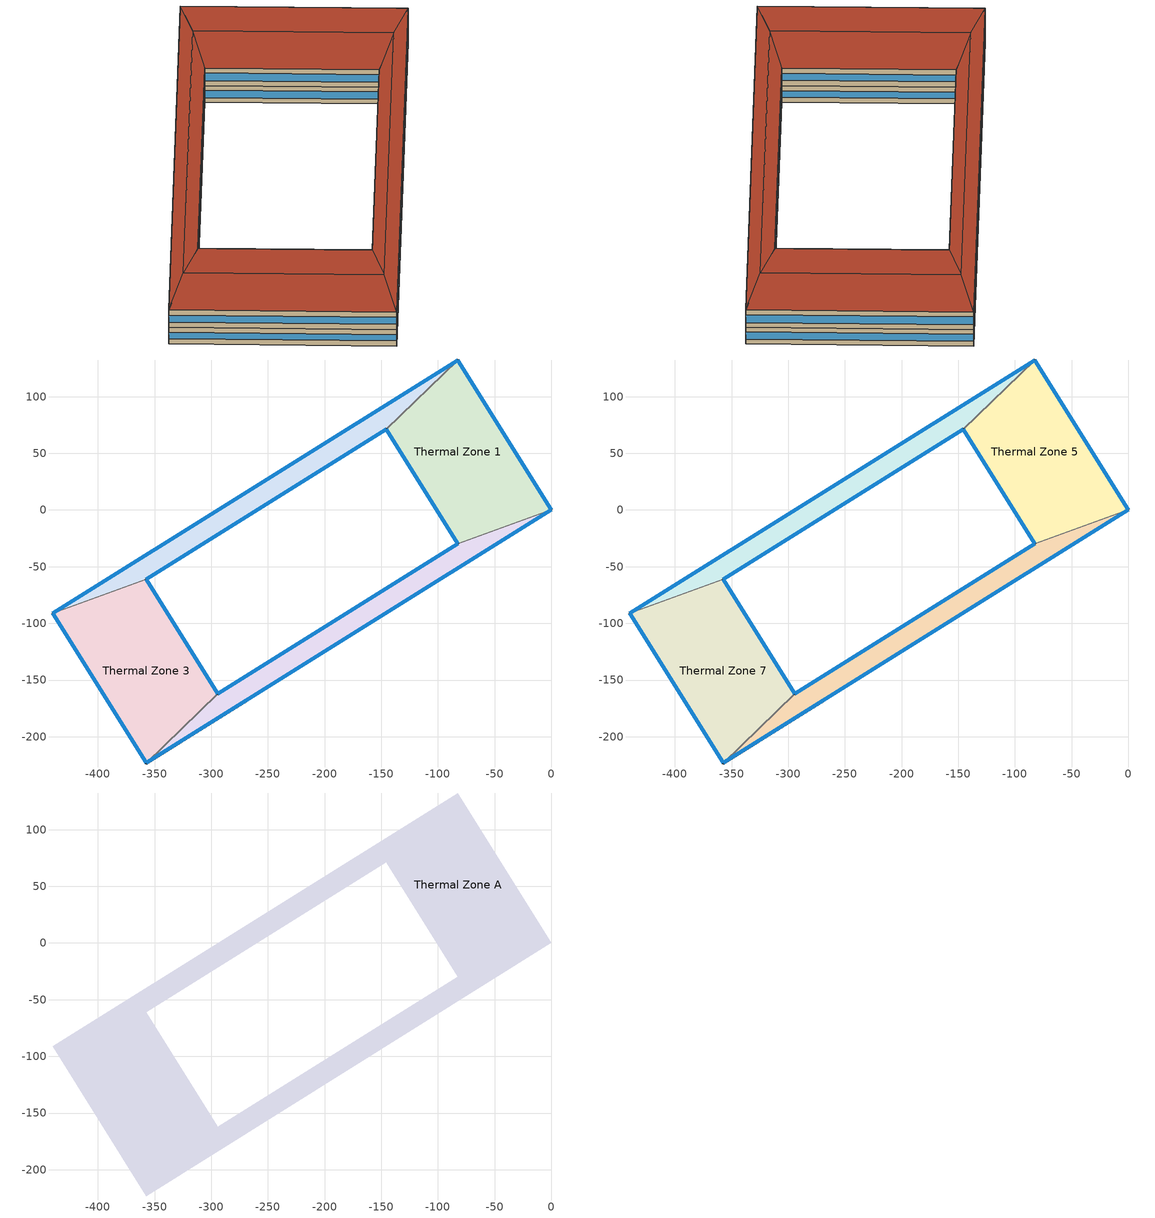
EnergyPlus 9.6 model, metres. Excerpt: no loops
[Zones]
Thermal Zone 1
 floor ground (ExtSlabCarpet): 0,0 -82.37,-29.93 -145.68,71.39 -82.67,132.3 z0
 wall outside (Ext Wall): -145.68,71.39 -82.37,-29.93 / 0,0 -82.67,132.3 z0:12.99
 wall to Thermal Zone 4 (Interior Wall): -82.37,-29.93 0,0 z0:12.99
 wall to Thermal Zone 2 (Interior Wall): -82.67,132.3 -145.68,71.39 z0:12.99
 window (Ext Window): -145.67,71.38 -82.37,-29.92 / -0.01,0.01 -82.67,132.3 z3.57:9.42
Thermal Zone 2
 floor ground (ExtSlabCarpet): -145.68,71.39 -357.46,-60.95 -439.83,-90.87 -82.67,132.3 z0
 wall outside (Ext Wall): -357.46,-60.95 -145.68,71.39 / -82.67,132.3 -439.83,-90.87 z0:12.99
 wall to Thermal Zone 3 (Interior Wall): -439.83,-90.87 -357.46,-60.95 z0:12.99
 window (Ext Window): -357.45,-60.94 -145.69,71.39 / -82.68,132.3 -439.82,-90.87 z3.38:9.61
Thermal Zone 3
 floor ground (ExtSlabCarpet): -294.15,-162.26 -357.16,-223.18 -439.83,-90.87 -357.46,-60.95 z0
 wall outside (Ext Wall): -439.83,-90.87 -357.16,-223.18 / -294.15,-162.26 -357.46,-60.95 z0:12.99
 wall to Thermal Zone 4 (Interior Wall): -357.16,-223.18 -294.15,-162.26 z0:12.99
 window (Ext Window): -439.82,-90.88 -357.16,-223.17 / -294.16,-162.25 -357.46,-60.95 z3.96:9.03
Thermal Zone 4
 floor ground (ExtSlabCarpet): -357.16,-223.18 -294.15,-162.26 -82.37,-29.93 0,0 z0
 wall outside (Ext Wall): -82.37,-29.93 -294.15,-162.26 / -357.16,-223.18 0,0 z0:12.99
 window (Ext Window): -82.38,-29.93 -294.14,-162.26 / -357.15,-223.17 -0.01,-0.01 z1.17:11.82
Thermal Zone 5
 floor to Thermal Zone 1 (Interior Floor): 0,0 -82.37,-29.93 -145.68,71.39 -82.67,132.3 z12.99
 wall outside (Ext Wall): -145.68,71.39 -82.37,-29.93 / 0,0 -82.67,132.3 z12.99:26.73
 wall to Thermal Zone 8 (Interior Wall): -82.37,-29.93 0,0 z12.99:26.73
 wall to Thermal Zone 6 (Interior Wall): -82.67,132.3 -145.68,71.39 z12.99:26.73
 window (Ext Window): -145.67,71.38 -82.37,-29.92 / -0.01,0.01 -82.67,132.3 z16.77:22.95
Thermal Zone 6
 floor to Thermal Zone 2 (Interior Floor): -145.68,71.39 -357.46,-60.95 -439.83,-90.87 -82.67,132.3 z12.99
 wall outside (Ext Wall): -357.46,-60.95 -145.68,71.39 / -82.67,132.3 -439.83,-90.87 z12.99:26.73
 wall to Thermal Zone 7 (Interior Wall): -439.83,-90.87 -357.46,-60.95 z12.99:26.73
 window (Ext Window): -357.45,-60.94 -145.69,71.39 / -82.68,132.3 -439.82,-90.87 z16.56:23.16
Thermal Zone 7
 floor to Thermal Zone 3 (Interior Floor): -294.15,-162.26 -357.16,-223.18 -439.83,-90.87 -357.46,-60.95 z12.99
 wall outside (Ext Wall): -439.83,-90.87 -357.16,-223.18 / -294.15,-162.26 -357.46,-60.95 z12.99:26.73
 wall to Thermal Zone 8 (Interior Wall): -357.16,-223.18 -294.15,-162.26 z12.99:26.73
 window (Ext Window): -439.82,-90.88 -357.16,-223.17 / -294.16,-162.25 -357.46,-60.95 z17.18:22.54
Thermal Zone 8
 floor to Thermal Zone 4 (Interior Floor): -357.16,-223.18 -294.15,-162.26 -82.37,-29.93 0,0 z12.99
 wall outside (Ext Wall): -82.37,-29.93 -294.15,-162.26 / -357.16,-223.18 0,0 z12.99:26.73
 window (Ext Window): -82.38,-29.93 -294.14,-162.26 / -357.15,-223.17 -0.01,-0.01 z14.23:25.49
Thermal Zone A
 floor to Thermal Zone 5 (Interior Floor): 0,0 -82.37,-29.93 -145.68,71.39 -82.67,132.3 z26.73
 floor to Thermal Zone 6 (Interior Floor): -145.68,71.39 -357.46,-60.95 -439.83,-90.87 -82.67,132.3 z26.73
 floor to Thermal Zone 7 (Interior Floor): -294.15,-162.26 -357.16,-223.18 -439.83,-90.87 -357.46,-60.95 z26.73
 floor to Thermal Zone 8 (Interior Floor): -357.16,-223.18 -294.15,-162.26 -82.37,-29.93 0,0 z26.73
 roof outside (Ext Roof): -82.67,132.3,26.73 -114.17,101.85,31.6 -41.18,-14.96,31.6 0,0,26.73; -114.17,101.85,31.6 -145.68,71.39,26.73 -82.37,-29.93,26.73 -41.18,-14.96,31.6; -439.83,-90.87,26.73 -398.64,-75.9,31.6 -114.17,101.85,31.6 -82.67,132.3,26.73; -398.64,-75.9,31.6 -357.46,-60.95,26.73 -145.68,71.39,26.73 -114.17,101.85,31.6; -357.16,-223.18,26.73 -325.65,-192.72,31.6 -398.64,-75.9,31.6 -439.83,-90.87,26.73; -325.65,-192.72,31.6 -294.15,-162.26,26.73 -357.46,-60.95,26.73 -398.64,-75.9,31.6; 0,0,26.73 -41.18,-14.96,31.6 -325.65,-192.72,31.6 -357.16,-223.18,26.73; -41.18,-14.96,31.6 -82.37,-29.93,26.73 -294.15,-162.26,26.73 -325.65,-192.72,31.6
[Building]
Building 1: North Axis {deg}=-0
[Site:Location]
Washington Dc Dulles IntL Ar: Latitude {deg}=38.98; Longitude {deg}=-77.47; Time Zone {hr}=-5; Elevation {m}=82
[SizingPeriod:DesignDay] Month=7; Day of Month=21; Day Type=SummerDesignDay; Daily Dry-Bulb Temperature Range {deltaC}=14.4; Dry-Bulb Temperature Range Modifier Type=DefaultMultipliers; Barometric Pressure {Pa}=86790; Wind Speed {m/s}=5; Wind Direction {deg}=340; Rain Indicator=No; Snow Indicator=No; Daylight Saving Time Indicator=No; Solar Model Indicator=ASHRAETau; ASHRAE Clear Sky Optical Depth for Beam Irradiance (taub)=0.339; ASHRAE Clear Sky Optical Depth for Diffuse Irradiance (taud)=2.366; Begin Environment Reset Mode=FullResetAtBeginEnvironment
Name | Maximum Dry-Bulb Temperature {C} | Humidity Condition Type | Wetbulb or DewPoint at Maximum Dry-Bulb {C} | Enthalpy at Maximum Dry-Bulb {J/kg}
SALT-LAKE-CITY-IAP Ann Clg .4% Condns DB=>MWB | 36.5 | Wetbulb | 17.1
SALT-LAKE-CITY-IAP Ann Clg .4% Condns DP=>MDB | 22.5 | Dewpoint | 15.6
SALT-LAKE-CITY-IAP Ann Clg .4% Condns Enth=>MDB | 30.8 | Enthalpy |  | 59300
SALT-LAKE-CITY-IAP Ann Clg .4% Condns WB=>MDB | 31.2 | Wetbulb | 19
[Material] Thermal Absorptance=0.9
Name | Roughness | Thickness m | Conductivity W/m-K | Density kg/m3 | Specific Heat J/kg-K | Solar Absorptance | Visible Absorptance
wall concrete | MediumRough | 0.03 | 0.5 | 2243 | 837 | 0.65 | 0.65
roof concrete | MediumRough | 0.05 | 0.5 | 2243 | 837 | 0.65 | 0.65
Wall Insulation [18]; Roof Insulation [18] | MediumRough | 0.1693 | 0.049 | 265 | 836.8 | 0.7 | 0.7
F16 Acoustic tile | MediumSmooth | 0.0191 | 0.06 | 368 | 590 | 0.3 | 0.3
M11 100mm lightweight concrete | MediumRough | 0.1016 | 0.53 | 1280 | 840 | 0.5 | 0.5
MAT-CC05 4 HW CONCRETE | Rough | 0.1016 | 1.311 | 2240 | 836.8 | 0.85 | 0.85
G01a 19mm gypsum board | MediumSmooth | 0.019 | 0.16 | 800 | 1090 | 0.4 | 0.4
[Material:AirGap]
Name | Thermal Resistance m2-K/W
F04 Wall air space resistance | 0.15
F05 Ceiling air space resistance | 0.18
[Material:NoMass]
CP02 CARPET PAD: Roughness=Smooth; Thermal Resistance m2-K/W=0.1; Thermal Absorptance=0.9; Solar Absorptance=0.8; Visible Absorptance=0.8
[WindowMaterial:SimpleGlazingSystem]
Window Material Simple Glazing System: U-Factor W/m2-K=1.8; Solar Heat Gain Coefficient=0.3
[Construction]
Ext Roof: roof concrete, Roof Insulation [18]
Ext Wall: wall concrete, Wall Insulation [18]
Ext Window: Window Material Simple Glazing System
ExtSlabCarpet: MAT-CC05 4 HW CONCRETE, CP02 CARPET PAD
Interior Floor: F16 Acoustic tile, F05 Ceiling air space resistance, M11 100mm lightweight concrete
Interior Wall: G01a 19mm gypsum board, F04 Wall air space resistance, G01a 19mm gypsum board
[Zone]
Thermal Zone 1; Thermal Zone 2; Thermal Zone 3; Thermal Zone 4: 238, 0, 0, 0, , 1, , , , , , Yes
Thermal Zone 5; Thermal Zone 6; Thermal Zone 7; Thermal Zone 8: 238, 0, 0, 12.99, , 1, , , , , , Yes
Thermal Zone A: 238, 0, 0, 26.73, , 1, , , , , , No
[AvailabilityManager:NightCycle] Applicability Schedule=Always On Discrete; Fan Schedule=Always On Discrete hvac_library; Control Type=CycleOnAnyZoneFansOnly; Thermostat Tolerance deltaC=1; Cycling Run Time Control Type=FixedRunTime; Cycling Run Time s=3600
Availability Manager Night Cycle 1; Availability Manager Night Cycle 2; Availability Manager Night Cycle 3
[AvailabilityManager:Scheduled] Schedule=Always On Discrete
Air Loop HVAC Outdoor Air System 1 Availability Manager; Air Loop HVAC Outdoor Air System 2 Availability Manager; Air Loop HVAC Outdoor Air System 3 Availability Manager
[Schedule:Constant] Hourly Value=1
Always On Discrete hvac_library; Always On Discrete
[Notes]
wall material
